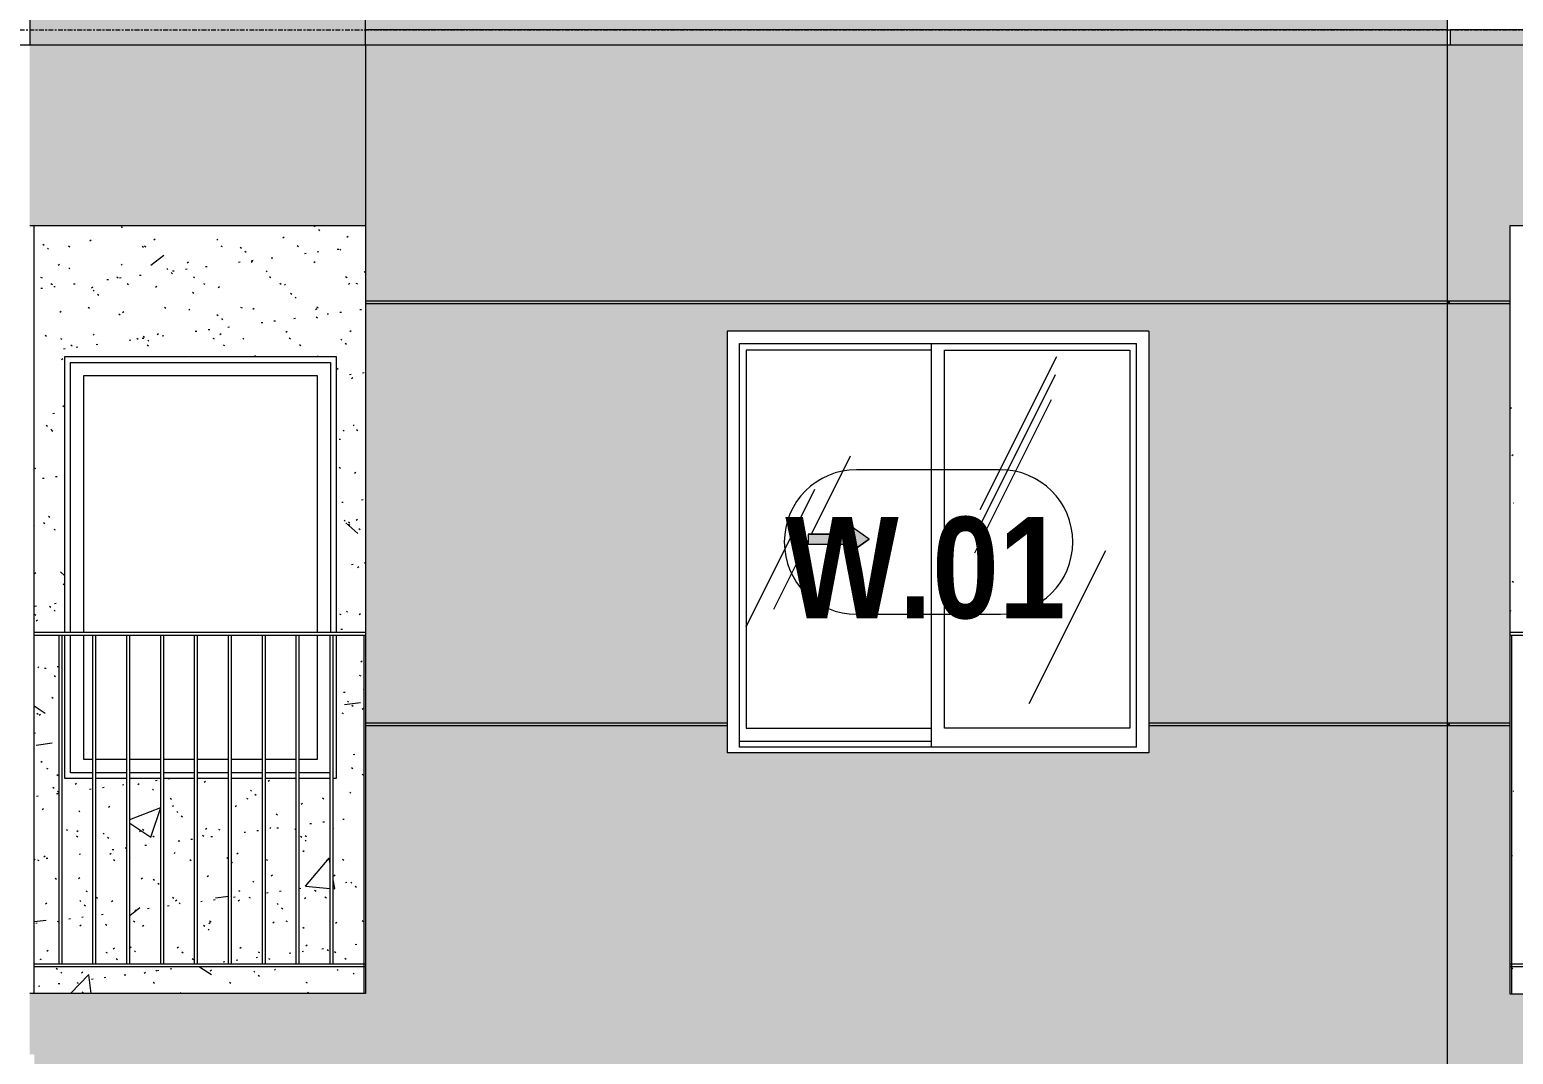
# Model space of a CAD drawing. Header units: millimetres. Extents: x -134153 to 99383, y -5233 to 35400.
# Drawn here: x 22644 to 27569, y 2200 to 5600 of the extents above; entities that cross this region are included whole.
import ezdxf

# ---------------------------------------------------------------- set-up
doc = ezdxf.new("R2010")
doc.units = ezdxf.units.MM
doc.linetypes.add('1 NÉT CALL OUT', pattern=[6, 3, -3])
doc.linetypes.add('Centre', pattern=[31.75, 6.35, -4.7625, 15.875, -4.7625])
for name, color, linetype, lineweight in [('0-2', 250, 'Continuous', 5), ('A-DETL-GENF', 92, 'Continuous', 9), ('A-DETL-GENF-1', 92, '1 NÉT CALL OUT', 9), ('A-FLOR-HRAL', 11, 'Continuous', 9), ('A-FLOR-HRAL-1', 253, 'Continuous', 9), ('A-FLOR-LEVL-2', 51, 'Centre', 9), ('A-GLAZ', 151, 'Continuous', 9), ('A-GLAZ-2', 7, 'Continuous', 9), ('A-GLAZ-3', 7, '1 NÉT CALL OUT', 9), ('A-GLAZ-IDEN', 152, 'Continuous', 9), ('A-WALL', 113, 'Continuous', 9), ('A-WALL-PATT-1', 9, 'Continuous', 9), ('A-WALL-PATT-2', 111, 'Continuous', 5), ('I-WALL', 2, 'Continuous', 9), ('I-WALL-1', 7, 'Continuous', 9), ('S-COLS-1', 7, 'Continuous', 9)]:
    doc.layers.add(name, color=color, linetype=linetype, lineweight=lineweight)
doc.styles.add('Arial_B_1', font='arialbd_0.ttf', dxfattribs={"width": 0.85, "height": 336})
pattern_1 = [(50, (82572.6, 0), (1165.98, -102.01), [121.92, -1341.12]), (355, (82572.6, 0), (-225.554, 1222.763), [97.536, -1072.896]), (100.451, (82669.8, -8.5), (940.433, 1120.746), [103.616, -1139.776]), (46.184, (82572.6, 325.1), (1734.91, -269.07), [182.88, -2011.68]), (96.636, (82717.2, 302.7), (1519.38, 1583.54), [155.42, -1709.66]), (351.184, (82572.6, 325.1), (1519.39, 1583.52), [146.3, -1609.34]), (21, (82735.2, 243.8), (970.33, -654.498), [121.92, -1341.12]), (326, (82735.2, 243.8), (395.53, 1178.804), [97.536, -1072.896]), (71.451, (82816, 189.3), (1365.87, 524.296), [103.616, -1139.776]), (37.5, (82572.62, 0), (19.767, 541.153), [53.645, -1006.246, 53.645, -1035.507, -1076.96]), (37.5, (82572.62, 0), (19.767, 541.153), [-2149.043, 53.645, -1023.315]), (7.5, (82572.6, 0), (427.646, 641.156), [53.645, -567.334, 53.645, -981.862, -410.464]), (7.5, (82572.6, 0), (427.646, 641.156), [-1656.486, 53.645, -356.82]), (327.5, (82210.1, 0), (867.782, -36.665), [53.645, -352.755, 53.645, -1214.323, -1682.496]), (327.5, (82210.1, 0), (867.782, -36.665), [-1674.368, 53.645, -1628.85]), (317.5, (82047.56, 0), (948.028, 162.73), [53.645, -474.675, 53.645, -788.416, -1194.816]), (317.5, (82047.56, 0), (948.028, 162.73), [-1370.38, 53.645, -1141.17])]
pattern_2 = [(37.5, (82572.62, 0), (-5.1206, 156.61216), [5.364, -118.181, 5.364, -132.812, -132.08]), (37.5, (82572.62, 0), (-5.1206, 156.61216), [-261.722, 5.364, -126.716]), (7.5, (82572.62, 0), (143.847, 229.3842), [5.364, -61.285, 5.364, -105.989, -42.672]), (7.5, (82572.62, 0), (143.847, 229.3842), [-178.003, 5.364, -37.308]), (327.5, (82472.65, 0), (253.1176, 0.4601), [5.364, -35.276, 5.364, -140.94, -191.008]), (327.5, (82472.65, 0), (253.1176, 0.4601), [-186.944, 5.364, -185.644]), (317.5, (82472.65, 0), (244.3381, 71.3376), [5.364, -14.956, 5.364, -90.546, -109.728]), (317.5, (82472.65, 0), (244.3381, 71.3376), [-116.23, 5.364, -104.364])]
pattern_3 = [(63.435, (84482.24, 111.3), (-0.002, 1625.6), [567.96, -3066.99]), (63.435, (82856.64, 111.3), (-0.002, 1625.6), [567.96, -3066.99]), (63.435, (85260.4, 425.35), (-0.002, 1625.6), [567.96, -3066.99]), (63.435, (83634.8, 425.35), (-0.002, 1625.6), [567.96, -3066.99]), (63.435, (85142.64, 314.5), (-0.002, 1625.6), [567.96, -3066.99]), (63.435, (83517.04, 314.5), (-0.002, 1625.6), [567.96, -3066.99]), (63.435, (85022.6, 949.4), (-0.002, 1625.6), [276.06, -3358.9]), (63.435, (83397, 949.4), (-0.002, 1625.6), [276.06, -3358.9]), (63.435, (84944.06, 851.15), (-0.002, 1625.6), [567.96, -3066.99]), (63.435, (83318.46, 851.15), (-0.002, 1625.6), [567.96, -3066.99]), (63.435, (84957.9, 921.7), (-0.002, 1625.6), [567.96, -3066.99]), (63.435, (83332.3, 921.7), (-0.002, 1625.6), [567.96, -3066.99]), (63.435, (84302.1, 612.2), (-0.002, 1625.6), [567.96, -3066.99]), (63.435, (82676.5, 612.2), (-0.002, 1625.6), [567.96, -3066.99]), (63.435, (84315.9, 695.35), (-0.002, 1625.6), [567.96, -3066.99]), (63.435, (82690.3, 695.35), (-0.002, 1625.6), [567.96, -3066.99]), (63.435, (84319.65, 755.3), (-0.002, 1625.6), [567.96, -3066.99]), (63.435, (82694.05, 755.3), (-0.002, 1625.6), [567.96, -3066.99])]

# ---------------------------------------------------------------- blocks, each defined once
blk = doc.blocks.new('NCV_TKTC_KET CAU_rvt-2-TKCS_MẶT ĐỨNG HƯỚNG NAM')
at = {"layer": 'S-COLS-1'}
blk.add_line((61152.6, 2401.9), (61152.6, 4950), dxfattribs=at)
blk = doc.blocks.new('M_Fixed - 900 x 1400-553070-TKCS_MẶT ĐỨNG HƯỚNG NAM')
at = {"layer": 'A-GLAZ-2'}
for p, q in [((61273.6, 3600), (61273.6, 4496)), ((61273.6, 4496), (62135.6, 4496)), ((62135.6, 4496), (62135.6, 3600)), ((61317.6, 3600), (61317.6, 4452)), ((61317.6, 4452), (62091.6, 4452)), ((62091.6, 4452), (62091.6, 3600)), ((61273.6, 3134), (61273.6, 3590)), ((61317.6, 3178), (61317.6, 3590)), ((62091.6, 3590), (62091.6, 3178)), ((61347.6, 3178), (61317.6, 3178)), ((61460.1, 3178), (61357.6, 3178)), ((61572.6, 3178), (61470.1, 3178)), ((61685.1, 3178), (61582.6, 3178)), ((61797.6, 3178), (61695.1, 3178)), ((61910.1, 3178), (61807.6, 3178)), ((62022.6, 3178), (61920.1, 3178)), ((62091.6, 3178), (62032.6, 3178)), ((61347.6, 3134), (61273.6, 3134)), ((61460.1, 3134), (61357.6, 3134)), ((61572.6, 3134), (61470.1, 3134)), ((61685.1, 3134), (61582.6, 3134)), ((61797.6, 3134), (61695.1, 3134)), ((61910.1, 3134), (61807.6, 3134)), ((62022.6, 3134), (61920.1, 3134)), ((62135.1, 3134), (62032.6, 3134))]:
    blk.add_line(p, q, dxfattribs=at)
blk = doc.blocks.new('Railing - 10mm-457212-TKCS_MẶT ĐỨNG HƯỚNG NAM')
at = {"layer": 'A-FLOR-HRAL-1'}
for p, q in [((115160.064287, 2500), (115160.064287, 3590)), ((115170.064287, 2500), (115170.064287, 3590))]:
    blk.add_line(p, q, dxfattribs=at)
blk = doc.blocks.new('Railing - 50 x 10mm-V269-TKCS_MẶT ĐỨNG HƯỚNG NAM')
at = {"layer": 'A-FLOR-HRAL-1'}
for p in [(62247.6, 2401.9), (62252.6, 3590)]:
    blk.add_line(p, (62247.6, 3590), dxfattribs=at)
blk = doc.blocks.new('Railing - Railing-641389-TKCS_MẶT ĐỨNG HƯỚNG NAM')
at = {"layer": 'A-FLOR-HRAL-1'}
for p, q in [((61152.6, 2500), (62252.6, 2500)), ((62252.6, 2490), (61152.6, 2490))]:
    blk.add_line(p, q, dxfattribs=at)
at = {"extrusion": (0, 0, -1), "zscale": -1}
for p in [(-176405.1, 0), (-176517.6, 0), (-176630.1, 0), (-176742.6, 0), (-176855.1, 0), (-176967.6, 0), (-177080.1, 0), (-177192.6, 0), (-177305.1, 0)]:
    blk.add_blockref('Railing - 10mm-457212-TKCS_MẶT ĐỨNG HƯỚNG NAM', p, dxfattribs=at)
blk.add_blockref('Railing - 50 x 10mm-V269-TKCS_MẶT ĐỨNG HƯỚNG NAM', (0, 0))
blk = doc.blocks.new('Top Rail Type - Top Rail_Internal_-641390-TKCS_MẶT ĐỨNG HƯỚNG NAM')
at = {"layer": 'A-FLOR-HRAL-1'}
for p, q in [((62252.564287, 3600), (61152.564287, 3600)), ((62252.564287, 3590), (61152.564287, 3590))]:
    blk.add_line(p, q, dxfattribs=at)
blk = doc.blocks.new('NCV_TKTC_TANG 1_rvt-2-TKCS_MẶT ĐỨNG HƯỚNG NAM')
at = {"layer": 'A-WALL-PATT-1'}
h = blk.add_hatch(dxfattribs=at)
h.set_pattern_fill('FP_31', color=256, style=0, pattern_type=2)
h.set_pattern_definition(pattern_1)
h.paths.add_polyline_path([(62247.6, 2401.9), (62247.6, 2490), (61152.6, 2490), (61152.6, 2401.9), (61551, 2401.9)])
h.paths.add_polyline_path([(61347.6, 2500), (61347.6, 3115), (61254.6, 3115), (61254.6, 3590), (61245.1, 3590), (61245.1, 2500)])
h.paths.add_polyline_path([(61357.6, 2500), (61460.1, 2500), (61460.1, 3115), (61357.6, 3115)])
h.paths.add_polyline_path([(61152.6, 2500), (61235.1, 2500), (61235.1, 3590), (61152.6, 3590), (61152.6, 2655.4)])
h.paths.add_polyline_path([(61470.1, 2500), (61572.6, 2500), (61572.6, 3115), (61470.1, 3115), (61470.1, 2572.8)])
h.paths.add_polyline_path([(62135.1, 2500), (62135.1, 3115), (62032.6, 3115), (62032.6, 2500)])
h.paths.add_polyline_path([(61582.6, 2500), (61685.1, 2500), (61685.1, 3115), (61582.6, 3115), (61582.6, 2661.9)])
h.paths.add_polyline_path([(61695.1, 2500), (61797.6, 2500), (61797.6, 3115), (61695.1, 3115), (61695.1, 2751)])
h.paths.add_polyline_path([(61807.6, 2500), (61910.1, 2500), (61910.1, 3115), (61807.6, 3115), (61807.6, 2840.1)])
h.paths.add_polyline_path([(62022.6, 2500), (62022.6, 3115), (61920.1, 3115), (61920.1, 2500)])
h.paths.add_polyline_path([(62145.1, 2500), (62247.6, 2500), (62247.6, 3590), (62154.6, 3590), (62154.6, 3115), (62145.1, 3115), (62145.1, 3107.5)])
h.paths.add_polyline_path([(61152.6, 3600), (61254.6, 3600), (61254.6, 4515), (62154.6, 4515), (62154.6, 3600), (62252.6, 3600), (62252.6, 4950), (61152.6, 4950), (61152.6, 4304.9)])
h = blk.add_hatch(dxfattribs=at)
h.set_pattern_fill('FP_32', color=256, style=0, pattern_type=2)
h.set_pattern_definition(pattern_2)
h.paths.add_polyline_path([(62247.6, 2401.9), (62247.6, 2490), (61152.6, 2490), (61152.6, 2401.9), (61551, 2401.9)])
h.paths.add_polyline_path([(61347.6, 2500), (61347.6, 3115), (61254.6, 3115), (61254.6, 3590), (61245.1, 3590), (61245.1, 2500)])
h.paths.add_polyline_path([(61357.6, 2500), (61460.1, 2500), (61460.1, 3115), (61357.6, 3115)])
h.paths.add_polyline_path([(61152.6, 2500), (61235.1, 2500), (61235.1, 3590), (61152.6, 3590), (61152.6, 2655.4)])
h.paths.add_polyline_path([(61470.1, 2500), (61572.6, 2500), (61572.6, 3115), (61470.1, 3115), (61470.1, 2572.8)])
h.paths.add_polyline_path([(62135.1, 2500), (62135.1, 3115), (62032.6, 3115), (62032.6, 2500)])
h.paths.add_polyline_path([(61582.6, 2500), (61685.1, 2500), (61685.1, 3115), (61582.6, 3115), (61582.6, 2661.9)])
h.paths.add_polyline_path([(61695.1, 2500), (61797.6, 2500), (61797.6, 3115), (61695.1, 3115), (61695.1, 2751)])
h.paths.add_polyline_path([(61807.6, 2500), (61910.1, 2500), (61910.1, 3115), (61807.6, 3115), (61807.6, 2840.1)])
h.paths.add_polyline_path([(62022.6, 2500), (62022.6, 3115), (61920.1, 3115), (61920.1, 2500)])
h.paths.add_polyline_path([(62145.1, 2500), (62247.6, 2500), (62247.6, 3590), (62154.6, 3590), (62154.6, 3115), (62145.1, 3115), (62145.1, 3107.5)])
h.paths.add_polyline_path([(61152.6, 3600), (61254.6, 3600), (61254.6, 4515), (62154.6, 4515), (62154.6, 3600), (62252.6, 3600), (62252.6, 4950), (61152.6, 4950), (61152.6, 4304.9)])
h = blk.add_hatch(dxfattribs=at)
h.set_pattern_fill('FP_31', color=256, style=0, pattern_type=2)
h.set_pattern_definition(pattern_1)
h.paths.add_polyline_path([(66057.6, 2400), (66062.6, 2400), (66062.1, 2490), (66057.6, 2490)])
h.paths.add_polyline_path([(66057.6, 2500), (66062.6, 2500), (66062.6, 3590), (66057.6, 3590), (66057.6, 3200.6)])
h.paths.add_polyline_path([(66062.6, 3600), (66062.6, 4950), (66052.6, 4950), (66052.6, 3600), (66058.4, 3600)])
h = blk.add_hatch(dxfattribs=at)
h.set_pattern_fill('FP_32', color=256, style=0, pattern_type=2)
h.set_pattern_definition(pattern_2)
h.paths.add_polyline_path([(66057.6, 2400), (66062.6, 2400), (66062.1, 2490), (66057.6, 2490)])
h.paths.add_polyline_path([(66057.6, 2500), (66062.6, 2500), (66062.6, 3590), (66057.6, 3590), (66057.6, 3200.6)])
h.paths.add_polyline_path([(66062.6, 3600), (66062.6, 4950), (66052.6, 4950), (66052.6, 3600), (66058.4, 3600)])
at = {"layer": 'I-WALL-1'}
for p, q in [((61254.6, 3600), (61254.6, 4515)), ((61254.6, 4515), (62154.6, 4515)), ((62154.6, 4515), (62154.6, 3600)), ((61254.6, 3115), (61254.6, 3590)), ((62154.6, 3590), (62154.6, 3115)), ((61347.6, 3115), (61254.6, 3115)), ((61460.1, 3115), (61357.6, 3115)), ((61572.6, 3115), (61470.1, 3115)), ((61685.1, 3115), (61582.6, 3115)), ((61797.6, 3115), (61695.1, 3115)), ((61910.1, 3115), (61807.6, 3115)), ((62022.6, 3115), (61920.1, 3115)), ((62135.1, 3115), (62032.6, 3115)), ((62154.6, 3115), (62145.1, 3115))]:
    blk.add_line(p, q, dxfattribs=at)
at = {"layer": 'A-FLOR-HRAL'}
for name in ['Top Rail Type - Top Rail_Internal_-641390-TKCS_MẶT ĐỨNG HƯỚNG NAM', 'Railing - Railing-641389-TKCS_MẶT ĐỨNG HƯỚNG NAM']:
    blk.add_blockref(name, (0, 0), dxfattribs=at)
at = {"layer": 'A-GLAZ'}
blk.add_blockref('M_Fixed - 900 x 1400-553070-TKCS_MẶT ĐỨNG HƯỚNG NAM', (0, 0), dxfattribs=at)
blk = doc.blocks.new('1_FAMILY RVT - W01-WxH 1400x1400xmm-V239-TKCS_MẶT ĐỨNG HƯỚNG NAM')
at = {"layer": 'A-DETL-GENF-1'}
blk.add_hatch(color=256, dxfattribs=at).paths.add_polyline_path([(63857.1, 3862.1), (63924.8, 3909.5), (63857.1, 3957), (63857.1, 3926.5), (63721.6, 3926.5), (63721.6, 3892.6), (63857.1, 3892.6)])
at = {"layer": 'A-GLAZ'}
h = blk.add_hatch(dxfattribs=at)
h.set_pattern_fill('FP_30', color=256, style=0, pattern_type=2)
h.set_pattern_definition(pattern_3)
h.paths.add_polyline_path([(64130.3, 3282.6), (64130.3, 4536.5), (63516.1, 4536.5), (63516.1, 3282.6)])
h.paths.add_polyline_path([(63857.1, 3862.1), (63857.1, 3892.6), (63721.6, 3892.6), (63721.6, 3926.5), (63857.1, 3926.5), (63857.1, 3957), (63924.8, 3909.5), (63900.6, 3892.6)])
h = blk.add_hatch(dxfattribs=at)
h.set_pattern_fill('FP_30', color=256, style=0, pattern_type=2)
h.set_pattern_definition(pattern_3)
h.paths.add_polyline_path([(64724.1, 3282.6), (64789.1, 3282.6), (64789.1, 4536.5), (64174.8, 4536.5), (64174.8, 3282.6)])
at = {"layer": 'A-DETL-GENF'}
for p, q in [((63857.1, 3957), (63857.1, 3926.5)), ((63924.8, 3909.5), (63857.1, 3957)), ((63924.8, 3909.5), (63857.1, 3957)), ((63857.1, 3957), (63857.1, 3926.5)), ((63721.6, 3926.5), (63721.6, 3892.6)), ((63721.6, 3926.5), (63857.1, 3926.5)), ((63857.1, 3926.5), (63721.6, 3926.5)), ((63721.6, 3926.5), (63721.6, 3892.6)), ((63721.6, 3892.6), (63857.1, 3892.6)), ((63721.6, 3892.6), (63857.1, 3892.6)), ((63924.8, 3909.5), (63857.1, 3862.1)), ((63857.1, 3862.1), (63924.8, 3909.5)), ((63857.1, 3892.6), (63857.1, 3862.1)), ((63857.1, 3892.6), (63857.1, 3862.1))]:
    blk.add_line(p, q, dxfattribs=at)
at = {"layer": 'A-GLAZ'}
for p, q in [((64852.6, 4600), (63452.6, 4600)), ((63452.6, 4600), (63452.6, 3200)), ((64852.6, 4600), (64852.6, 3200)), ((63493.5, 4559.1), (64811.6, 4559.1)), ((63493.5, 3219.1), (63493.5, 4559.1)), ((63516.1, 4536.5), (63516.1, 3282.6)), ((64130.3, 4536.5), (63516.1, 4536.5)), ((64130.3, 4559.1), (64130.3, 3219.1)), ((64174.8, 3282.6), (64174.8, 4536.5)), ((64174.8, 4536.5), (64789.1, 4536.5)), ((64789.1, 4536.5), (64789.1, 3282.6)), ((64811.6, 3219.1), (64811.6, 4559.1)), ((63516.1, 3282.6), (64130.3, 3282.6)), ((64789.1, 3282.6), (64174.8, 3282.6)), ((64130.3, 3238.1), (63493.5, 3238.1)), ((64130.3, 3238.1), (63493.5, 3238.1)), ((64811.6, 3219.1), (63493.5, 3219.1)), ((64852.6, 3200), (63452.6, 3200))]:
    blk.add_line(p, q, dxfattribs=at)
blk = doc.blocks.new('Railing - 10mm-1251313-TKCS_MẶT ĐỨNG HƯỚNG NAM')
at = {"layer": 'A-FLOR-HRAL'}
for p, q in [((52620.064287, 5900), (52620.064287, 6990)), ((52630.064287, 5900), (52630.064287, 6990))]:
    blk.add_line(p, q, dxfattribs=at)
blk = doc.blocks.new('Railing - 50 x 10mm-1251315-TKCS_MẶT ĐỨNG HƯỚNG NAM')
at = {"layer": 'A-FLOR-HRAL'}
for p, q in [((51697.564287, 5800), (51697.564287, 6990)), ((51707.564287, 6990), (51697.564287, 6990)), ((51707.564287, 5800), (51707.564287, 6990))]:
    blk.add_line(p, q, dxfattribs=at)
blk = doc.blocks.new('Railing - 50 x 10mm-V310-TKCS_MẶT ĐỨNG HƯỚNG NAM')
at = {"layer": 'A-FLOR-HRAL'}
for p in [(69047.6, 2399.7), (69052.6, 3590)]:
    blk.add_line(p, (69047.6, 3590), dxfattribs=at)
blk = doc.blocks.new('Railing - 50 x 10mm-V290-TKCS_MẶT ĐỨNG HƯỚNG NAM')
at = {"layer": 'A-FLOR-HRAL'}
for p, q in [((66057.564287, 6990), (66052.635618, 6990)), ((66057.564287, 5800), (66057.564287, 6990))]:
    blk.add_line(p, q, dxfattribs=at)
blk = doc.blocks.new('Railing - Railing-1602710-TKCS_MẶT ĐỨNG HƯỚNG NAM')
at = {"layer": 'A-FLOR-HRAL'}
for p, q in [((66052.635618, 2500), (69052.564287, 2500)), ((69052.564287, 2490), (66052.635618, 2490)), ((69052.564287, 2500), (69052.564287, 2490))]:
    blk.add_line(p, q, dxfattribs=at)
for name, p in [('Railing - 50 x 10mm-V290-TKCS_MẶT ĐỨNG HƯỚNG NAM', (0, -3400)), ('Railing - 10mm-1251313-TKCS_MẶT ĐỨNG HƯỚNG NAM', (13527.5, -3400)), ('Railing - 10mm-1251313-TKCS_MẶT ĐỨNG HƯỚNG NAM', (13627.5, -3400)), ('Railing - 10mm-1251313-TKCS_MẶT ĐỨNG HƯỚNG NAM', (13727.5, -3400)), ('Railing - 10mm-1251313-TKCS_MẶT ĐỨNG HƯỚNG NAM', (13827.5, -3400)), ('Railing - 10mm-1251313-TKCS_MẶT ĐỨNG HƯỚNG NAM', (13927.5, -3400)), ('Railing - 10mm-1251313-TKCS_MẶT ĐỨNG HƯỚNG NAM', (14027.5, -3400)), ('Railing - 10mm-1251313-TKCS_MẶT ĐỨNG HƯỚNG NAM', (14127.5, -3400)), ('Railing - 10mm-1251313-TKCS_MẶT ĐỨNG HƯỚNG NAM', (14227.5, -3400)), ('Railing - 10mm-1251313-TKCS_MẶT ĐỨNG HƯỚNG NAM', (14327.5, -3400)), ('Railing - 50 x 10mm-1251315-TKCS_MẶT ĐỨNG HƯỚNG NAM', (15350, -3400)), ('Railing - 10mm-1251313-TKCS_MẶT ĐỨNG HƯỚNG NAM', (14527.5, -3400)), ('Railing - 10mm-1251313-TKCS_MẶT ĐỨNG HƯỚNG NAM', (14627.5, -3400)), ('Railing - 10mm-1251313-TKCS_MẶT ĐỨNG HƯỚNG NAM', (14727.5, -3400)), ('Railing - 10mm-1251313-TKCS_MẶT ĐỨNG HƯỚNG NAM', (14827.5, -3400)), ('Railing - 10mm-1251313-TKCS_MẶT ĐỨNG HƯỚNG NAM', (14927.5, -3400)), ('Railing - 10mm-1251313-TKCS_MẶT ĐỨNG HƯỚNG NAM', (15027.5, -3400)), ('Railing - 10mm-1251313-TKCS_MẶT ĐỨNG HƯỚNG NAM', (15127.5, -3400)), ('Railing - 10mm-1251313-TKCS_MẶT ĐỨNG HƯỚNG NAM', (15227.5, -3400)), ('Railing - 10mm-1251313-TKCS_MẶT ĐỨNG HƯỚNG NAM', (15327.5, -3400)), ('Railing - 50 x 10mm-1251315-TKCS_MẶT ĐỨNG HƯỚNG NAM', (16350, -3400)), ('Railing - 10mm-1251313-TKCS_MẶT ĐỨNG HƯỚNG NAM', (15527.5, -3400)), ('Railing - 10mm-1251313-TKCS_MẶT ĐỨNG HƯỚNG NAM', (15627.5, -3400)), ('Railing - 10mm-1251313-TKCS_MẶT ĐỨNG HƯỚNG NAM', (15727.5, -3400)), ('Railing - 10mm-1251313-TKCS_MẶT ĐỨNG HƯỚNG NAM', (15827.5, -3400)), ('Railing - 10mm-1251313-TKCS_MẶT ĐỨNG HƯỚNG NAM', (15927.5, -3400)), ('Railing - 10mm-1251313-TKCS_MẶT ĐỨNG HƯỚNG NAM', (16027.5, -3400)), ('Railing - 10mm-1251313-TKCS_MẶT ĐỨNG HƯỚNG NAM', (16127.5, -3400)), ('Railing - 10mm-1251313-TKCS_MẶT ĐỨNG HƯỚNG NAM', (16227.5, -3400)), ('Railing - 10mm-1251313-TKCS_MẶT ĐỨNG HƯỚNG NAM', (16327.5, -3400)), ('Railing - 50 x 10mm-V310-TKCS_MẶT ĐỨNG HƯỚNG NAM', (0, 0))]:
    blk.add_blockref(name, p)
blk = doc.blocks.new('Top Rail Type - Top Rail_Internal_-1602713-TKCS_MẶT ĐỨNG HƯỚNG NAM')
at = {"layer": 'A-FLOR-HRAL'}
for p, q in [((69052.564287, 3600), (66052.635618, 3600)), ((69052.564287, 3600), (69052.564287, 3590)), ((69052.564287, 3590), (66052.635618, 3590))]:
    blk.add_line(p, q, dxfattribs=at)
blk = doc.blocks.new('SSA-WINDOW TAG - 10-2062020-TKCS_MẶT ĐỨNG HƯỚNG NAM')
at = {"layer": 'A-GLAZ-IDEN'}
for p, q in [((43760.064287, 11140), (43282.564287, 11140)), ((43282.564287, 10660), (43760.064287, 10660))]:
    blk.add_line(p, q, dxfattribs=at)
for centre, start, end in [((43282.564287, 10900), 90, 270), ((43760.064287, 10900), 270, 90)]:
    blk.add_arc(centre, 240, start, end, dxfattribs=at)

msp = doc.modelspace()

# ---------------------------------------------------------------- hatches: boundary and pattern name
at = {"layer": 'A-WALL-PATT-2'}
h = msp.add_hatch(color=256, dxfattribs=at)
h.paths.add_polyline_path([(23758.9, 5550), (27348.9, 5550), (27348.9, 8950), (23758.9, 8950), (23758.9, 5600)])
h.paths.add_polyline_path([(26358.9, 6600), (24958.9, 6600), (24958.9, 8000), (26358.9, 8000), (26358.9, 6619)])
for points in [[(22643.9, 5550), (23758.9, 5550), (23758.9, 5800), (22643.9, 5800), (22643.9, 5600)], [(23057.3, 4950), (23758.9, 4950), (23758.9, 5600), (22643.9, 5600), (22643.9, 4950)], [(26358.9, 4690), (27348.9, 4690), (27348.9, 4700), (23758.9, 4700), (23758.9, 4690), (26230.4, 4690)], [(27358.9, 4690), (27358.9, 4700), (27352.9, 4700), (27352.9, 4690)], [(27558.9, 4690), (27558.9, 4700), (27358.9, 4700), (27358.9, 4690)], [(23758.9, 3290), (24958.9, 3290), (24958.9, 3300), (23758.9, 3300)], [(27023.7, 3290), (27348.9, 3290), (27348.9, 3300), (26358.9, 3300), (26358.9, 3290)], [(27357.4, 3290), (27358.9, 3290), (27358.9, 3300), (27352.9, 3300), (27352.9, 3290)], [(27558.9, 3290), (27558.9, 3300), (27358.9, 3300), (27358.9, 3290)], [(22643.9, 2200), (23758.9, 2200), (23758.9, 2401.9), (22643.9, 2401.9), (22643.9, 2400)]]:
    msp.add_hatch(color=256, dxfattribs=at).paths.add_polyline_path(points)
h = msp.add_hatch(color=256, dxfattribs=at)
h.paths.add_polyline_path([(26230.4, 2200), (27348.9, 2200), (27348.9, 3290), (26358.9, 3290), (26358.9, 3200), (24958.9, 3200.6), (24958.9, 3290), (23758.9, 3290), (23758.9, 2200), (24999.8, 2200)])
h.paths.add_polyline_path([(24958.9, 3300), (24958.9, 4600), (26358.9, 4600), (26358.9, 3300), (27348.9, 3300), (27348.9, 4690), (23758.9, 4690), (23758.9, 3300), (24643.8, 3300)])
h.paths.add_polyline_path([(26230.4, 4700), (27348.9, 4700), (27348.9, 5600), (23758.9, 5600), (23758.9, 4700), (24643.8, 4700)])
h = msp.add_hatch(color=256, dxfattribs=at)
h.paths.add_polyline_path([(27358.9, 2200), (36138.9, 2200), (36138.9, 3290), (36133.9, 3290), (36133.9, 2400), (30757.8, 2400), (30757.8, 3290), (30558.9, 3290), (30558.9, 2400), (27558.9, 2400), (27558.9, 3290), (27358.9, 3290), (27358.9, 3200.6)])
h.paths.add_polyline_path([(30558.9, 3300), (30757.8, 3300), (30757.8, 4690), (30558.9, 4690), (30558.9, 4304.9)])
h.paths.add_polyline_path([(27358.9, 3300), (27558.9, 3300), (27558.9, 4690), (27358.9, 4690), (27358.9, 4304.9)])
h.paths.add_polyline_path([(36133.9, 3300), (36138.9, 3300), (36138.9, 4690), (36133.9, 4690), (36133.9, 4304.9)])
h.paths.add_polyline_path([(36138.9, 4700), (36138.9, 5600), (27358.9, 5600), (27358.9, 4700), (27558.9, 4700), (27558.9, 4950), (30558.9, 4950), (30558.9, 4700), (30757.8, 4700), (30757.8, 4950), (36133.9, 4950), (36133.9, 4700)])
h = msp.add_hatch(color=256, dxfattribs=at)
h.paths.add_polyline_path([(27358.9, 2200), (27358.9, 3290), (27348.9, 3290), (27348.9, 2200)])
h.paths.add_polyline_path([(27348.9, 3300), (27358.9, 3300), (27358.9, 4690), (27348.9, 4690), (27348.9, 4304.9)])
h.paths.add_polyline_path([(27358.9, 4700), (27358.9, 5550), (27348.9, 5550), (27348.9, 4700)])
h = msp.add_hatch(color=256, dxfattribs=at)
h.paths.add_polyline_path([(27348.9, 1550), (27348.9, 1990), (22658.9, 1990), (22658.9, 1550), (26230.4, 1550)])
h.paths.add_polyline_path([(25437.1, 2000), (27348.9, 2000), (27348.9, 2200), (22658.9, 2200), (22658.9, 2000), (24643.8, 2000)])
h = msp.add_hatch(color=256, dxfattribs=at)
h.paths.add_polyline_path([(32576.8, 1200), (34623.9, 1200), (34623.9, 1300), (36133.9, 1300), (36133.9, 1990), (27348.9, 1990), (27348.9, 1200), (30990.2, 1200)])
h.paths.add_polyline_path([(30990.2, 2000), (36133.9, 2000), (36133.9, 2200), (27348.9, 2200), (27348.9, 2000), (29403.6, 2000)])

# ---------------------------------------------------------------- linework, layer by layer
at = {"layer": 'A-FLOR-LEVL-2'}
msp.add_line((-12769.4, 5600), (95658.9, 5600), dxfattribs=at)
at = {"layer": 'A-WALL'}
for p, q in [((22643.9, 29350), (22643.9, 5550)), ((27348.9, 29350), (27348.9, 2000)), ((27348.9, 5600), (23758.9, 5600)), ((36138.9, 5600), (27358.9, 5600)), ((27358.9, 5600), (27358.9, 5550)), ((15558.9, 5550), (22643.9, 5550)), ((23758.9, 5550), (38598.9, 5550)), ((23758.9, 5550), (23758.9, 2401.9)), ((22643.9, 4950), (23758.9, 4950)), ((27558.9, 4950), (30558.9, 4950)), ((27558.9, 2400), (27558.9, 4950)), ((23758.9, 4700), (27558.9, 4700)), ((27558.9, 4690), (23758.9, 4690)), ((27352.9, 4690), (27352.9, 4700)), ((23758.9, 3300), (24958.9, 3300)), ((26358.9, 3300), (27558.9, 3300)), ((27352.9, 3290), (27352.9, 3300)), ((24958.9, 3290), (23758.9, 3290)), ((27558.9, 3290), (26358.9, 3290)), ((23758.9, 2401.9), (22643.9, 2401.9)), ((30558.9, 2400), (27558.9, 2400))]:
    msp.add_line(p, q, dxfattribs=at)
at = {"layer": 'I-WALL'}
for p, q in [((23758.9, 5550), (23758.9, 5800)), ((22643.9, 5550), (23758.9, 5550))]:
    msp.add_line(p, q, dxfattribs=at)

# ---------------------------------------------------------------- block references
at = {"layer": '0-2'}
for name in ['NCV_TKTC_KET CAU_rvt-2-TKCS_MẶT ĐỨNG HƯỚNG NAM', 'NCV_TKTC_TANG 1_rvt-2-TKCS_MẶT ĐỨNG HƯỚNG NAM']:
    msp.add_blockref(name, (-38493.7, 0), dxfattribs=at)
at = {"layer": 'A-FLOR-HRAL'}
for name in ['Top Rail Type - Top Rail_Internal_-1602713-TKCS_MẶT ĐỨNG HƯỚNG NAM', 'Railing - Railing-1602710-TKCS_MẶT ĐỨNG HƯỚNG NAM']:
    msp.add_blockref(name, (-38493.7, 0), dxfattribs=at)
at = {"layer": 'A-GLAZ-3'}
msp.add_blockref('1_FAMILY RVT - W01-WxH 1400x1400xmm-V239-TKCS_MẶT ĐỨNG HƯỚNG NAM', (-38493.7, 0), dxfattribs=at)
at = {"layer": 'A-GLAZ-IDEN'}
msp.add_blockref('SSA-WINDOW TAG - 10-2062020-TKCS_MẶT ĐỨNG HƯỚNG NAM', (-17893.7, -7000), dxfattribs=at)

# ---------------------------------------------------------------- texts
at = {"layer": 'A-GLAZ-IDEN', "insert": (25617.6, 3812.7), "char_height": 336, "width": 962.88, "attachment_point": 5, "line_spacing_factor": 0.936439, "style": 'Arial_B_1'}
msp.add_mtext('\\pt6.80064,13.60128,20.39856,27.1992,33.99984,40.80048,47.60112,54.3984,61.19904,67.99968,74.80032,81.60096,88.4016,95.19888,101.99952,108.80016,115.6008,122.40144,129.19872,135.99936,142.8,149.60064,156.40128,163.19856,169.9992,176.79984,183.60048,190.40112,197.1984,203.99904,210.79968,217.60032;W.01', dxfattribs=at)

doc.saveas('drawing.dxf')
